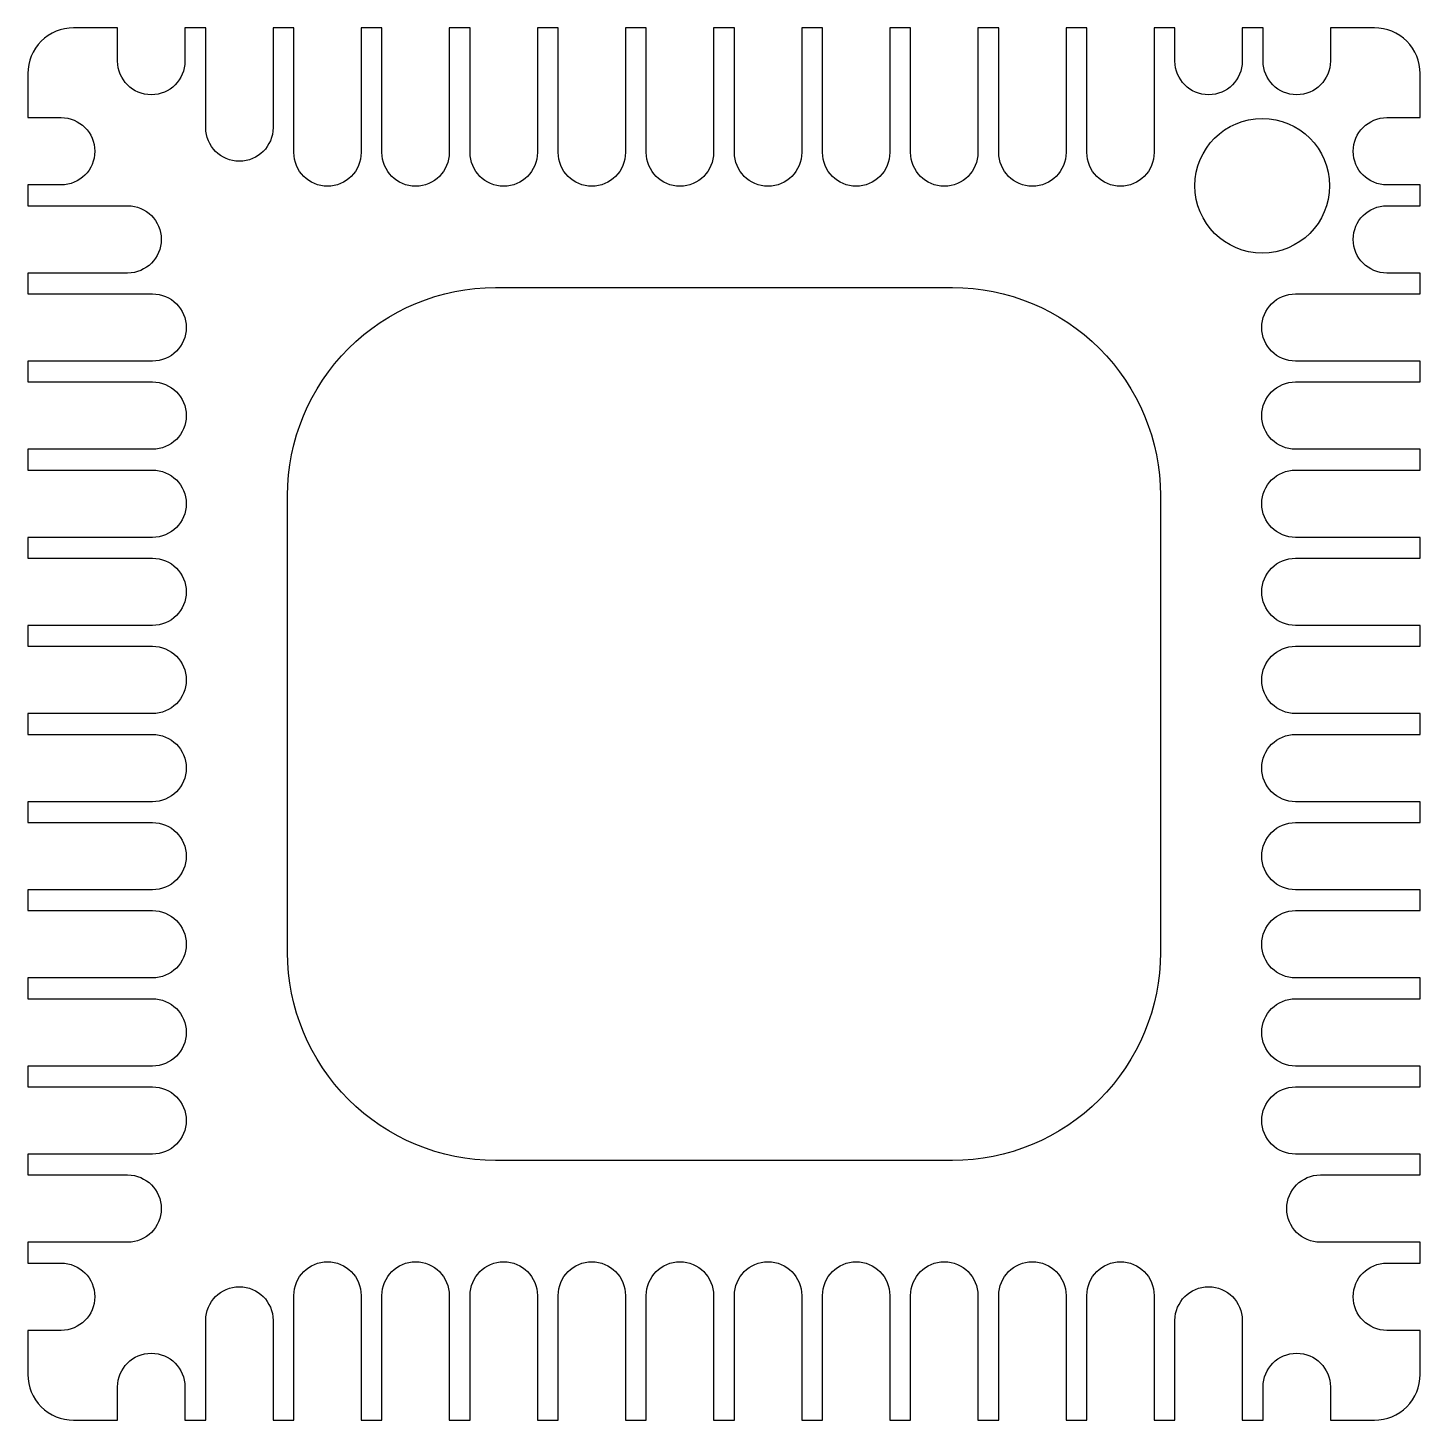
# Model space of a CAD drawing. Extents: x -84 to 84, y -84 to 84.
import ezdxf

# ---------------------------------------------------------------- set-up
doc = ezdxf.new("R2010")
doc.units = 0
doc.layers.get('0').update_dxf_attribs({"linetype": 'CONTINUOUS'})

msp = doc.modelspace()

# ---------------------------------------------------------------- linework, layer by layer
for points in [[(79.75, 62.35), (83.75, 62.35), (83.75, 64.85), (79.75, 64.85, -1), (79.75, 72.95), (83.75, 72.95), (83.75, 78.25, 0.414214), (78.25, 83.75), (72.95, 83.75), (72.95, 79.75, -1), (64.85, 79.75), (64.85, 83.75), (62.35, 83.75), (62.35, 79.75, -1), (54.25, 79.75), (54.25, 83.75), (51.75, 83.75), (51.75, 68.75, -1), (43.65, 68.75), (43.65, 83.75), (41.15, 83.75), (41.15, 68.75, -1), (33.05, 68.75), (33.05, 83.75), (30.55, 83.75), (30.55, 68.75, -1), (22.45, 68.75), (22.45, 83.75), (19.95, 83.75), (19.95, 68.75, -1), (11.85, 68.75), (11.85, 83.75), (9.35, 83.75), (9.35, 68.75, -1), (1.25, 68.75), (1.25, 83.75), (-1.25, 83.75), (-1.25, 68.75, -1), (-9.35, 68.75), (-9.35, 83.75), (-11.85, 83.75), (-11.85, 68.75, -1), (-19.95, 68.75), (-19.95, 83.75), (-22.45, 83.75), (-22.45, 68.75, -1), (-30.55, 68.75), (-30.55, 83.75), (-33.05, 83.75), (-33.05, 68.75, -1), (-41.15, 68.75), (-41.15, 83.75), (-43.65, 83.75), (-43.65, 68.75, -1), (-51.75, 68.75), (-51.75, 83.75), (-54.25, 83.75), (-54.25, 71.75, -1), (-62.35, 71.75), (-62.35, 83.75), (-64.85, 83.75), (-64.85, 79.75, -1), (-72.95, 79.75), (-72.95, 83.75), (-78.25, 83.75, 0.414214), (-83.75, 78.25), (-83.75, 72.95), (-79.75, 72.95, -1), (-79.75, 64.85), (-83.75, 64.85), (-83.75, 62.35), (-71.75, 62.35, -1), (-71.75, 54.25), (-83.75, 54.25), (-83.75, 51.75), (-68.75, 51.75, -1), (-68.75, 43.65), (-83.75, 43.65), (-83.75, 41.15), (-68.75, 41.15, -1), (-68.75, 33.05), (-83.75, 33.05), (-83.75, 30.55), (-68.75, 30.55, -1), (-68.75, 22.45), (-83.75, 22.45), (-83.75, 19.95), (-68.75, 19.95, -1), (-68.75, 11.85), (-83.75, 11.85), (-83.75, 9.35), (-68.75, 9.35, -1), (-68.75, 1.25), (-83.75, 1.25), (-83.75, -1.25), (-68.75, -1.25, -1), (-68.75, -9.35), (-83.75, -9.35), (-83.75, -11.85), (-68.75, -11.85, -1), (-68.75, -19.95), (-83.75, -19.95), (-83.75, -22.45), (-68.75, -22.45, -1), (-68.75, -30.55), (-83.75, -30.55), (-83.75, -33.05), (-68.75, -33.05, -1), (-68.75, -41.15), (-83.75, -41.15), (-83.75, -43.65), (-68.75, -43.65, -1), (-68.75, -51.75), (-83.75, -51.75), (-83.75, -54.25), (-71.75, -54.25, -1), (-71.75, -62.35), (-83.75, -62.35), (-83.75, -64.85), (-79.75, -64.85, -1), (-79.75, -72.95), (-83.75, -72.95), (-83.75, -78.25, 0.414214), (-78.25, -83.75), (-72.95, -83.75), (-72.95, -79.75, -1), (-64.85, -79.75), (-64.85, -83.75), (-62.35, -83.75), (-62.35, -71.75, -1), (-54.25, -71.75), (-54.25, -83.75), (-51.75, -83.75), (-51.75, -68.75, -1), (-43.65, -68.75), (-43.65, -83.75), (-41.15, -83.75), (-41.15, -68.75, -1), (-33.05, -68.75), (-33.05, -83.75), (-30.55, -83.75), (-30.55, -68.75, -1), (-22.45, -68.75), (-22.45, -83.75), (-19.95, -83.75), (-19.95, -68.75, -1), (-11.85, -68.75), (-11.85, -83.75), (-9.35, -83.75), (-9.35, -68.75, -1), (-1.25, -68.75), (-1.25, -83.75), (1.25, -83.75), (1.25, -68.75, -1), (9.35, -68.75), (9.35, -83.75), (11.85, -83.75), (11.85, -68.75, -1), (19.95, -68.75), (19.95, -83.75), (22.45, -83.75), (22.45, -68.75, -1), (30.55, -68.75), (30.55, -83.75), (33.05, -83.75), (33.05, -68.75, -1), (41.15, -68.75), (41.15, -83.75), (43.65, -83.75), (43.65, -68.75, -1), (51.75, -68.75), (51.75, -83.75), (54.25, -83.75), (54.25, -71.75, -1), (62.35, -71.75), (62.35, -83.75), (64.85, -83.75), (64.85, -79.75, -1), (72.95, -79.75), (72.95, -83.75), (78.25, -83.75, 0.414214), (83.75, -78.25), (83.75, -72.95), (79.75, -72.95, -1), (79.75, -64.85), (83.75, -64.85), (83.75, -62.35), (71.75, -62.35, -1), (71.75, -54.25), (83.75, -54.25), (83.75, -51.75), (68.75, -51.75, -1), (68.75, -43.65), (83.75, -43.65), (83.75, -41.15), (68.75, -41.15, -1), (68.75, -33.05), (83.75, -33.05), (83.75, -30.55), (68.75, -30.55, -1), (68.75, -22.45), (83.75, -22.45), (83.75, -19.95), (68.75, -19.95, -1), (68.75, -11.85), (83.75, -11.85), (83.75, -9.35), (68.75, -9.35, -1), (68.75, -1.25), (83.75, -1.25), (83.75, 1.25), (68.75, 1.25, -1), (68.75, 9.35), (83.75, 9.35), (83.75, 11.85), (68.75, 11.85, -1), (68.75, 19.95), (83.75, 19.95), (83.75, 22.45), (68.75, 22.45, -1), (68.75, 30.55), (83.75, 30.55), (83.75, 33.05), (68.75, 33.05, -1), (68.75, 41.15), (83.75, 41.15), (83.75, 43.65), (68.75, 43.65, -1), (68.75, 51.75), (83.75, 51.75), (83.75, 54.25), (79.75, 54.25, -1)], [(27.5, 52.5, -0.414214), (52.5, 27.5), (52.5, -27.5, -0.414214), (27.5, -52.5), (-27.5, -52.5, -0.414214), (-52.5, -27.5), (-52.5, 27.5, -0.414214), (-27.5, 52.5)]]:
    msp.add_lwpolyline(points, format="xyb", close=True)
msp.add_circle((64.75, 64.75), 8.1)

doc.saveas('drawing.dxf')
